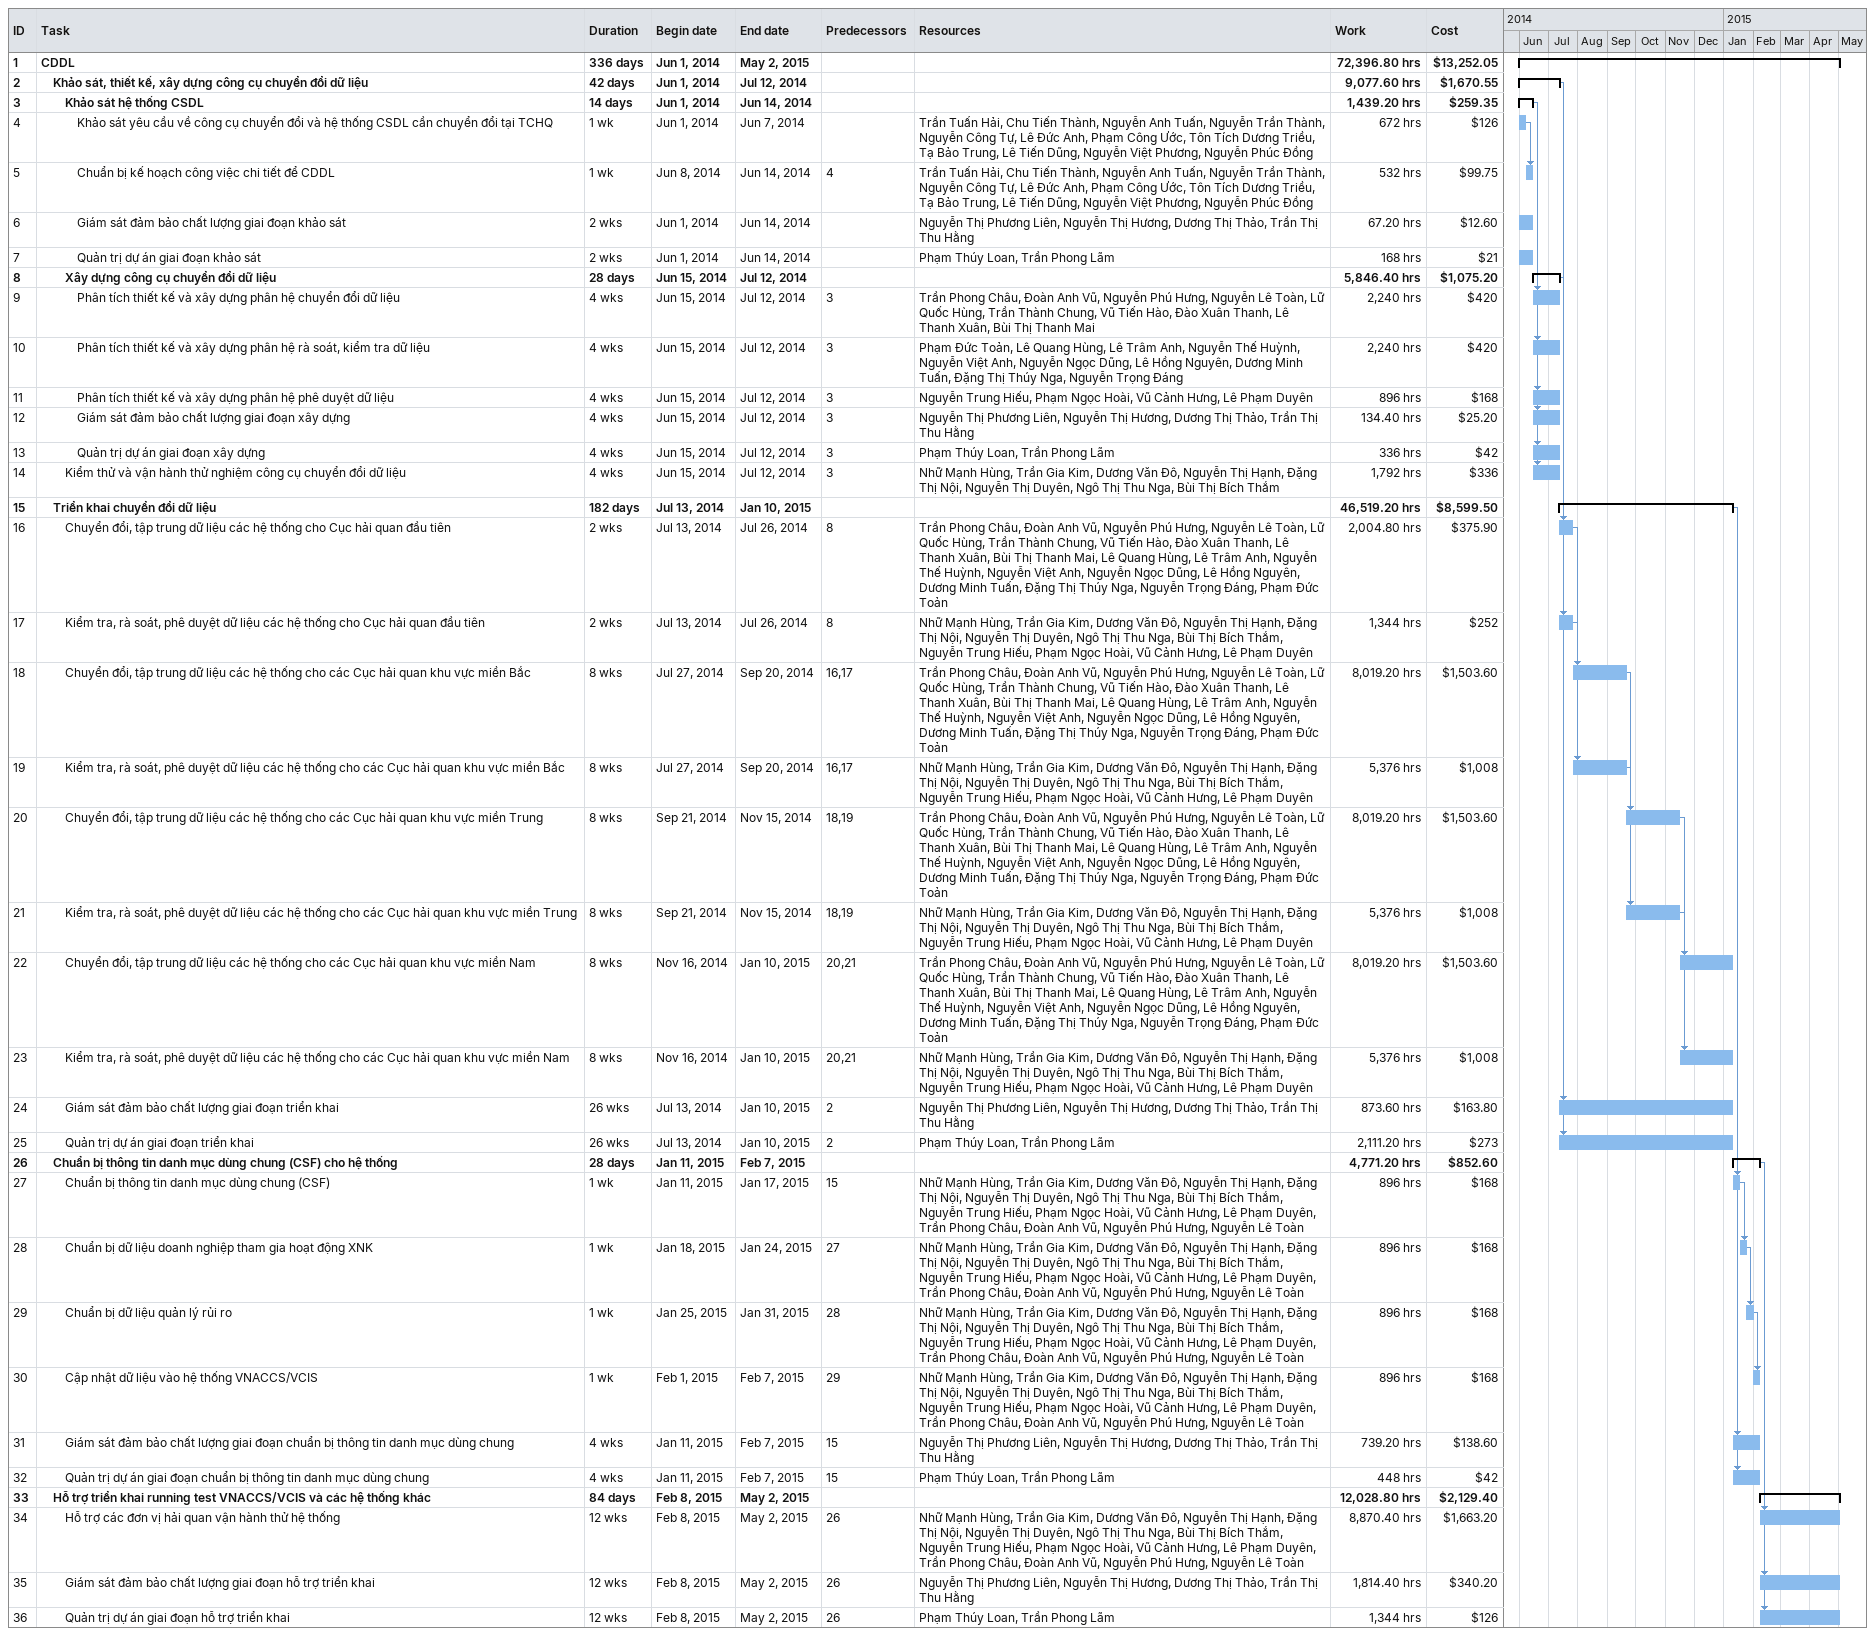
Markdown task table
| ID | Level | Task | Duration | Start | Finish | Predecessors | Resources | Work (h) | Cost ($) |
|---|---|---|---|---|---|---|---|---|---|
| 1 | 1 | **CDDL** | 336d | 2014-06-01 | 2015-05-02 |  |  | 72396.80 | 13252.05 |
| 2 | 2 | **Khảo sát, thiết kế, xây dựng công cụ chuyển đổi dữ liệu** | 42d | 2014-06-01 | 2014-07-12 |  |  | 9077.60 | 1670.55 |
| 3 | 3 | **Khảo sát hệ thống CSDL** | 14d | 2014-06-01 | 2014-06-14 |  |  | 1439.20 | 259.35 |
| 4 | 4 | Khảo sát yêu cầu về công cụ chuyển đổi và hệ thống CSDL cần chuyển đổi tại TCHQ | 1w | 2014-06-01 | 2014-06-07 |  | Trần Tuấn Hải, Chu Tiến Thành, Nguyễn Anh Tuấn, Nguyễn Trần Thành, Nguyễn Công Tự, Lê Đức Anh, Phạm Công Ước, Tôn Tích Dương Triều, Tạ Bảo Trung, Lê Tiến Dũng, Nguyễn Việt Phương, Nguyễn Phúc Đồng | 672 | 126 |
| 5 | 4 | Chuẩn bị kế hoạch công việc chi tiết để CDDL | 1w | 2014-06-08 | 2014-06-14 | 4 | Trần Tuấn Hải, Chu Tiến Thành, Nguyễn Anh Tuấn, Nguyễn Trần Thành, Nguyễn Công Tự, Lê Đức Anh, Phạm Công Ước, Tôn Tích Dương Triều, Tạ Bảo Trung, Lê Tiến Dũng, Nguyễn Việt Phương, Nguyễn Phúc Đồng | 532 | 99.75 |
| 6 | 4 | Giám sát đảm bảo chất lượng giai đoạn khảo sát | 2w | 2014-06-01 | 2014-06-14 |  | Nguyễn Thị Phương Liên, Nguyễn Thị Hương, Dương Thị Thảo, Trần Thị Thu Hằng | 67.20 | 12.60 |
| 7 | 4 | Quản trị dự án giai đoạn khảo sát | 2w | 2014-06-01 | 2014-06-14 |  | Phạm Thúy Loan, Trần Phong Lãm | 168 | 21 |
| 8 | 3 | **Xây dựng công cụ chuyển đổi dữ liệu** | 28d | 2014-06-15 | 2014-07-12 |  |  | 5846.40 | 1075.20 |
| 9 | 4 | Phân tích thiết kế và xây dựng phân hệ chuyển đổi dữ liệu | 4w | 2014-06-15 | 2014-07-12 | 3 | Trần Phong Châu, Đoàn Anh Vũ, Nguyễn Phú Hưng, Nguyễn Lê Toàn, Lữ Quốc Hùng, Trần Thành Chung, Vũ Tiến Hào, Đào Xuân Thanh, Lê Thanh Xuân, Bùi Thị Thanh Mai | 2240 | 420 |
| 10 | 4 | Phân tích thiết kế và xây dựng phân hệ rà soát, kiểm tra dữ liệu | 4w | 2014-06-15 | 2014-07-12 | 3 | Phạm Đức Toản, Lê Quang Hùng, Lê Trâm Anh, Nguyễn Thế Huỳnh, Nguyễn Việt Anh, Nguyễn Ngọc Dũng, Lê Hồng Nguyên, Dương Minh Tuấn, Đặng Thị Thúy Nga, Nguyễn Trọng Đáng | 2240 | 420 |
| 11 | 4 | Phân tích thiết kế và xây dựng phân hệ phê duyệt dữ liệu | 4w | 2014-06-15 | 2014-07-12 | 3 | Nguyễn Trung Hiếu, Phạm Ngọc Hoài, Vũ Cảnh Hưng, Lê Phạm Duyên | 896 | 168 |
| 12 | 4 | Giám sát đảm bảo chất lượng giai đoạn xây dựng | 4w | 2014-06-15 | 2014-07-12 | 3 | Nguyễn Thị Phương Liên, Nguyễn Thị Hương, Dương Thị Thảo, Trần Thị Thu Hằng | 134.40 | 25.20 |
| 13 | 4 | Quản trị dự án giai đoạn xây dựng | 4w | 2014-06-15 | 2014-07-12 | 3 | Phạm Thúy Loan, Trần Phong Lãm | 336 | 42 |
| 14 | 3 | Kiểm thử và vận hành thử nghiệm công cụ chuyển đổi dữ liệu | 4w | 2014-06-15 | 2014-07-12 | 3 | Nhữ Mạnh Hùng, Trần Gia Kim, Dương Văn Đô, Nguyễn Thị Hạnh, Đặng Thị Nội, Nguyễn Thị Duyên, Ngô Thị Thu Nga, Bùi Thị Bích Thắm | 1792 | 336 |
| 15 | 2 | **Triển khai chuyển đổi dữ liệu** | 182d | 2014-07-13 | 2015-01-10 |  |  | 46519.20 | 8599.50 |
| 16 | 3 | Chuyển đổi, tập trung dữ liệu các hệ thống cho Cục hải quan đầu tiên | 2w | 2014-07-13 | 2014-07-26 | 8 | Trần Phong Châu, Đoàn Anh Vũ, Nguyễn Phú Hưng, Nguyễn Lê Toàn, Lữ Quốc Hùng, Trần Thành Chung, Vũ Tiến Hào, Đào Xuân Thanh, Lê Thanh Xuân, Bùi Thị Thanh Mai, Lê Quang Hùng, Lê Trâm Anh, Nguyễn Thế Huỳnh, Nguyễn Việt Anh, Nguyễn Ngọc Dũng, Lê Hồng Nguyên, Dương Minh Tuấn, Đặng Thị Thúy Nga, Nguyễn Trọng Đáng, Phạm Đức Toản | 2004.80 | 375.90 |
| 17 | 3 | Kiểm tra, rà soát, phê duyệt dữ liệu các hệ thống cho Cục hải quan đầu tiên | 2w | 2014-07-13 | 2014-07-26 | 8 | Nhữ Mạnh Hùng, Trần Gia Kim, Dương Văn Đô, Nguyễn Thị Hạnh, Đặng Thị Nội, Nguyễn Thị Duyên, Ngô Thị Thu Nga, Bùi Thị Bích Thắm, Nguyễn Trung Hiếu, Phạm Ngọc Hoài, Vũ Cảnh Hưng, Lê Phạm Duyên | 1344 | 252 |
| 18 | 3 | Chuyển đổi, tập trung dữ liệu các hệ thống cho các Cục hải quan khu vực miền Bắc | 8w | 2014-07-27 | 2014-09-20 | 16, 17 | Trần Phong Châu, Đoàn Anh Vũ, Nguyễn Phú Hưng, Nguyễn Lê Toàn, Lữ Quốc Hùng, Trần Thành Chung, Vũ Tiến Hào, Đào Xuân Thanh, Lê Thanh Xuân, Bùi Thị Thanh Mai, Lê Quang Hùng, Lê Trâm Anh, Nguyễn Thế Huỳnh, Nguyễn Việt Anh, Nguyễn Ngọc Dũng, Lê Hồng Nguyên, Dương Minh Tuấn, Đặng Thị Thúy Nga, Nguyễn Trọng Đáng, Phạm Đức Toản | 8019.20 | 1503.60 |
| 19 | 3 | Kiểm tra, rà soát, phê duyệt dữ liệu các hệ thống cho các Cục hải quan khu vực miền Bắc | 8w | 2014-07-27 | 2014-09-20 | 16, 17 | Nhữ Mạnh Hùng, Trần Gia Kim, Dương Văn Đô, Nguyễn Thị Hạnh, Đặng Thị Nội, Nguyễn Thị Duyên, Ngô Thị Thu Nga, Bùi Thị Bích Thắm, Nguyễn Trung Hiếu, Phạm Ngọc Hoài, Vũ Cảnh Hưng, Lê Phạm Duyên | 5376 | 1008 |
| 20 | 3 | Chuyển đổi, tập trung dữ liệu các hệ thống cho các Cục hải quan khu vực miền Trung | 8w | 2014-09-21 | 2014-11-15 | 18, 19 | Trần Phong Châu, Đoàn Anh Vũ, Nguyễn Phú Hưng, Nguyễn Lê Toàn, Lữ Quốc Hùng, Trần Thành Chung, Vũ Tiến Hào, Đào Xuân Thanh, Lê Thanh Xuân, Bùi Thị Thanh Mai, Lê Quang Hùng, Lê Trâm Anh, Nguyễn Thế Huỳnh, Nguyễn Việt Anh, Nguyễn Ngọc Dũng, Lê Hồng Nguyên, Dương Minh Tuấn, Đặng Thị Thúy Nga, Nguyễn Trọng Đáng, Phạm Đức Toản | 8019.20 | 1503.60 |
| 21 | 3 | Kiểm tra, rà soát, phê duyệt dữ liệu các hệ thống cho các Cục hải quan khu vực miền Trung | 8w | 2014-09-21 | 2014-11-15 | 18, 19 | Nhữ Mạnh Hùng, Trần Gia Kim, Dương Văn Đô, Nguyễn Thị Hạnh, Đặng Thị Nội, Nguyễn Thị Duyên, Ngô Thị Thu Nga, Bùi Thị Bích Thắm, Nguyễn Trung Hiếu, Phạm Ngọc Hoài, Vũ Cảnh Hưng, Lê Phạm Duyên | 5376 | 1008 |
| 22 | 3 | Chuyển đổi, tập trung dữ liệu các hệ thống cho các Cục hải quan khu vực miền Nam | 8w | 2014-11-16 | 2015-01-10 | 20, 21 | Trần Phong Châu, Đoàn Anh Vũ, Nguyễn Phú Hưng, Nguyễn Lê Toàn, Lữ Quốc Hùng, Trần Thành Chung, Vũ Tiến Hào, Đào Xuân Thanh, Lê Thanh Xuân, Bùi Thị Thanh Mai, Lê Quang Hùng, Lê Trâm Anh, Nguyễn Thế Huỳnh, Nguyễn Việt Anh, Nguyễn Ngọc Dũng, Lê Hồng Nguyên, Dương Minh Tuấn, Đặng Thị Thúy Nga, Nguyễn Trọng Đáng, Phạm Đức Toản | 8019.20 | 1503.60 |
| 23 | 3 | Kiểm tra, rà soát, phê duyệt dữ liệu các hệ thống cho các Cục hải quan khu vực miền Nam | 8w | 2014-11-16 | 2015-01-10 | 20, 21 | Nhữ Mạnh Hùng, Trần Gia Kim, Dương Văn Đô, Nguyễn Thị Hạnh, Đặng Thị Nội, Nguyễn Thị Duyên, Ngô Thị Thu Nga, Bùi Thị Bích Thắm, Nguyễn Trung Hiếu, Phạm Ngọc Hoài, Vũ Cảnh Hưng, Lê Phạm Duyên | 5376 | 1008 |
| 24 | 3 | Giám sát đảm bảo chất lượng giai đoạn triển khai | 26w | 2014-07-13 | 2015-01-10 | 2 | Nguyễn Thị Phương Liên, Nguyễn Thị Hương, Dương Thị Thảo, Trần Thị Thu Hằng | 873.60 | 163.80 |
| 25 | 3 | Quản trị dự án giai đoạn triển khai | 26w | 2014-07-13 | 2015-01-10 | 2 | Phạm Thúy Loan, Trần Phong Lãm | 2111.20 | 273 |
| 26 | 2 | **Chuẩn bị thông tin danh mục dùng chung (CSF) cho hệ thống** | 28d | 2015-01-11 | 2015-02-07 |  |  | 4771.20 | 852.60 |
| 27 | 3 | Chuẩn bị thông tin danh mục dùng chung (CSF) | 1w | 2015-01-11 | 2015-01-17 | 15 | Nhữ Mạnh Hùng, Trần Gia Kim, Dương Văn Đô, Nguyễn Thị Hạnh, Đặng Thị Nội, Nguyễn Thị Duyên, Ngô Thị Thu Nga, Bùi Thị Bích Thắm, Nguyễn Trung Hiếu, Phạm Ngọc Hoài, Vũ Cảnh Hưng, Lê Phạm Duyên, Trần Phong Châu, Đoàn Anh Vũ, Nguyễn Phú Hưng, Nguyễn Lê Toàn | 896 | 168 |
| 28 | 3 | Chuẩn bị dữ liệu doanh nghiệp tham gia hoạt động XNK | 1w | 2015-01-18 | 2015-01-24 | 27 | Nhữ Mạnh Hùng, Trần Gia Kim, Dương Văn Đô, Nguyễn Thị Hạnh, Đặng Thị Nội, Nguyễn Thị Duyên, Ngô Thị Thu Nga, Bùi Thị Bích Thắm, Nguyễn Trung Hiếu, Phạm Ngọc Hoài, Vũ Cảnh Hưng, Lê Phạm Duyên, Trần Phong Châu, Đoàn Anh Vũ, Nguyễn Phú Hưng, Nguyễn Lê Toàn | 896 | 168 |
| 29 | 3 | Chuẩn bị dữ liệu quản lý rủi ro | 1w | 2015-01-25 | 2015-01-31 | 28 | Nhữ Mạnh Hùng, Trần Gia Kim, Dương Văn Đô, Nguyễn Thị Hạnh, Đặng Thị Nội, Nguyễn Thị Duyên, Ngô Thị Thu Nga, Bùi Thị Bích Thắm, Nguyễn Trung Hiếu, Phạm Ngọc Hoài, Vũ Cảnh Hưng, Lê Phạm Duyên, Trần Phong Châu, Đoàn Anh Vũ, Nguyễn Phú Hưng, Nguyễn Lê Toàn | 896 | 168 |
| 30 | 3 | Cập nhật dữ liệu vào hệ thống VNACCS/VCIS | 1w | 2015-02-01 | 2015-02-07 | 29 | Nhữ Mạnh Hùng, Trần Gia Kim, Dương Văn Đô, Nguyễn Thị Hạnh, Đặng Thị Nội, Nguyễn Thị Duyên, Ngô Thị Thu Nga, Bùi Thị Bích Thắm, Nguyễn Trung Hiếu, Phạm Ngọc Hoài, Vũ Cảnh Hưng, Lê Phạm Duyên, Trần Phong Châu, Đoàn Anh Vũ, Nguyễn Phú Hưng, Nguyễn Lê Toàn | 896 | 168 |
| 31 | 3 | Giám sát đảm bảo chất lượng giai đoạn chuẩn bị thông tin danh mục dùng chung | 4w | 2015-01-11 | 2015-02-07 | 15 | Nguyễn Thị Phương Liên, Nguyễn Thị Hương, Dương Thị Thảo, Trần Thị Thu Hằng | 739.20 | 138.60 |
| 32 | 3 | Quản trị dự án giai đoạn chuẩn bị thông tin danh mục dùng chung | 4w | 2015-01-11 | 2015-02-07 | 15 | Phạm Thúy Loan, Trần Phong Lãm | 448 | 42 |
| 33 | 2 | **Hỗ trợ triển khai running test VNACCS/VCIS và các hệ thống khác** | 84d | 2015-02-08 | 2015-05-02 |  |  | 12028.80 | 2129.40 |
| 34 | 3 | Hỗ trợ các đơn vị hải quan vận hành thử hệ thống | 12w | 2015-02-08 | 2015-05-02 | 26 | Nhữ Mạnh Hùng, Trần Gia Kim, Dương Văn Đô, Nguyễn Thị Hạnh, Đặng Thị Nội, Nguyễn Thị Duyên, Ngô Thị Thu Nga, Bùi Thị Bích Thắm, Nguyễn Trung Hiếu, Phạm Ngọc Hoài, Vũ Cảnh Hưng, Lê Phạm Duyên, Trần Phong Châu, Đoàn Anh Vũ, Nguyễn Phú Hưng, Nguyễn Lê Toàn | 8870.40 | 1663.20 |
| 35 | 3 | Giám sát đảm bảo chất lượng giai đoạn hỗ trợ triển khai | 12w | 2015-02-08 | 2015-05-02 | 26 | Nguyễn Thị Phương Liên, Nguyễn Thị Hương, Dương Thị Thảo, Trần Thị Thu Hằng | 1814.40 | 340.20 |
| 36 | 3 | Quản trị dự án giai đoạn hỗ trợ triển khai | 12w | 2015-02-08 | 2015-05-02 | 26 | Phạm Thúy Loan, Trần Phong Lãm | 1344 | 126 |
